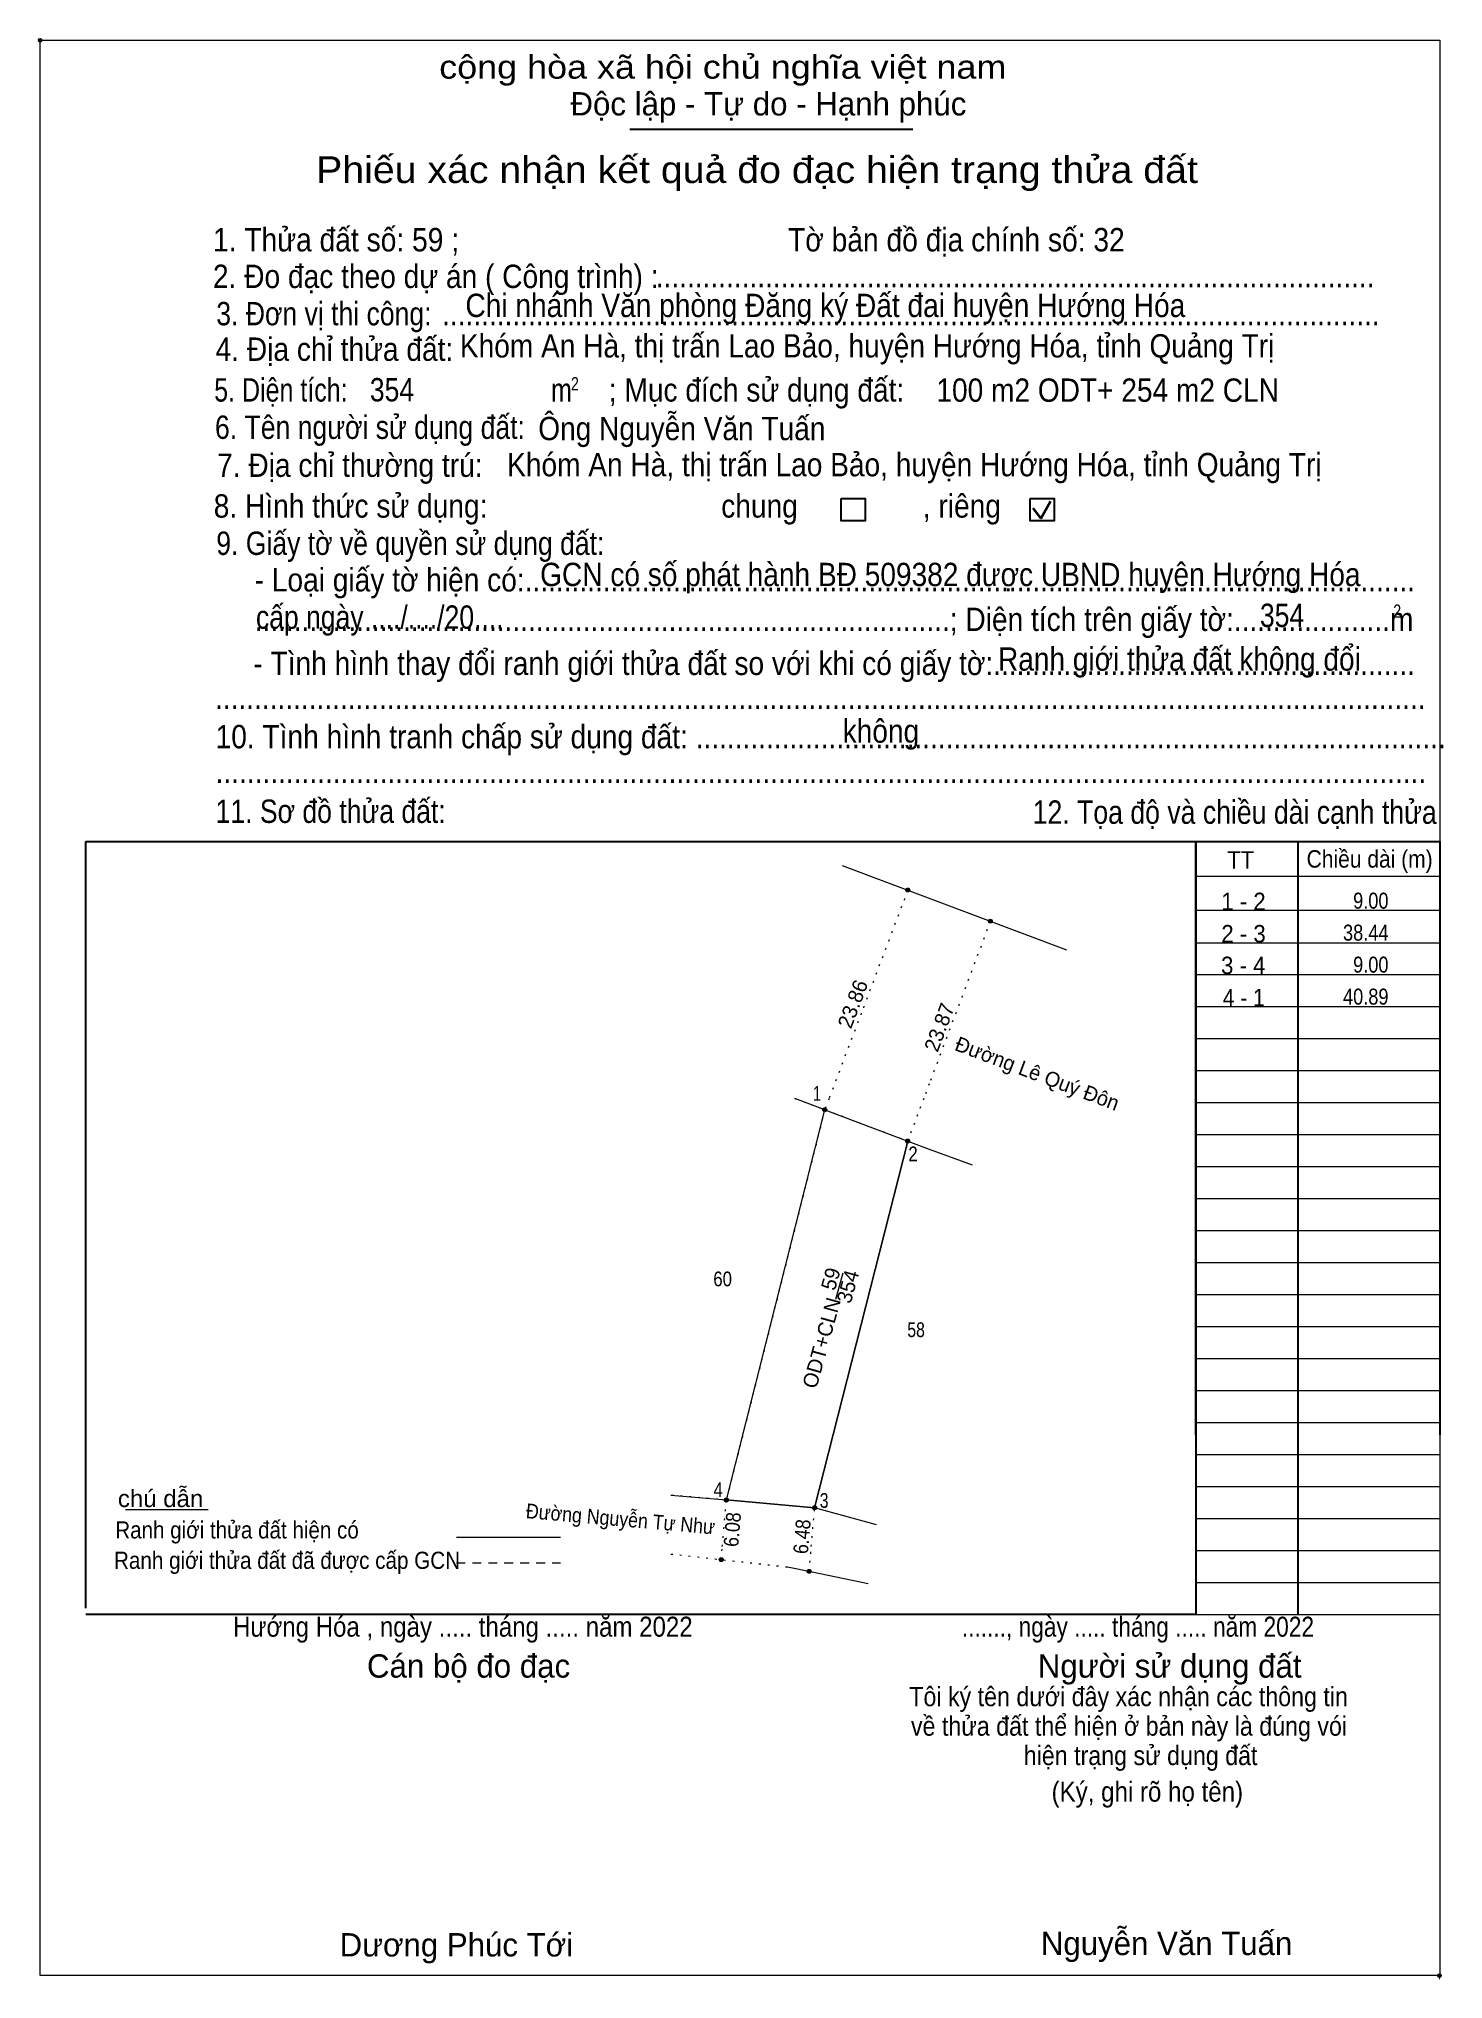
# Model space of a CAD drawing. Header units: metres. Extents: x 536584 to 537312, y 1837352 to 1838050.
# Drawn here: x 537020.9 to 537163.6, y 1837853.3 to 1838050.4 of the extents above.
import ezdxf
from ezdxf.enums import TextEntityAlignment as Align

# ---------------------------------------------------------------- set-up
doc = ezdxf.new("R2010")
doc.units = ezdxf.units.M
doc.header["$LTSCALE"] = 0.6
doc.header["$PDMODE"] = 32
doc.header["$PDSIZE"] = 0.3
doc.linetypes.add('DOTTED', pattern=[1.5, 0.3, -1.2])
doc.linetypes.add('SHORT_DASHED', pattern=[2.7, 1.5, -1.2])
for name, color, linetype, lineweight in [('1', 7, 'DOTTED', 13), ('10', 7, 'Continuous', 13), ('17', 7, 'Continuous', 13), ('18', 7, 'DOTTED', 13), ('2', 7, 'Continuous', 25), ('23', 7, 'Continuous', 13), ('30', 7, 'Continuous', 13), ('50', 7, 'DOTTED', 13), ('54', 7, 'Continuous', 13), ('6', 7, 'Continuous', 13), ('63', 7, 'Continuous', 13)]:
    doc.layers.add(name, color=color, linetype=linetype, lineweight=lineweight)

msp = doc.modelspace()

# ---------------------------------------------------------------- hatches: boundary and pattern name
at = {"layer": '63'}
for points in [[(537109.37, 1837963.94, 1), (537108.97, 1837963.94, 1)], [(537117.76, 1837960.78, 1), (537117.36, 1837960.78, 1)], [(537100.94, 1837941.62, 1), (537100.54, 1837941.62, 1)], [(537109.36, 1837938.44, 1), (537108.96, 1837938.44, 1)], [(537090.94, 1837901.97, 1), (537090.54, 1837901.97, 1)], [(537099.91, 1837901.18, 1), (537099.51, 1837901.18, 1)], [(537090.42, 1837895.91, 1), (537090.02, 1837895.91, 1)], [(537099.35, 1837894.72, 1), (537098.95, 1837894.72, 1)]]:
    msp.add_hatch(color=256, dxfattribs=at).paths.add_polyline_path(points)

# ---------------------------------------------------------------- linework, layer by layer
at = {"layer": '1'}
msp.add_lwpolyline([(537097.7, 1837942.77), (537100.74, 1837941.62), (537090.74, 1837901.97), (537085.11, 1837902.46)], dxfattribs=at)
at = {"layer": '1', "linetype": 'Continuous'}
msp.add_lwpolyline([(537100.74, 1837941.62), (537109.16, 1837938.44), (537099.71, 1837901.18), (537090.74, 1837901.97)], close=True, dxfattribs=at)
at = {"layer": '10'}
msp.add_line((537111.35, 1837937.63), (537115.72, 1837936.01), dxfattribs=at)
for points in [[(537085.11, 1837902.46), (537090.74, 1837901.97), (537100.74, 1837941.62)], [(537105.99, 1837899.45), (537099.71, 1837901.18), (537109.16, 1837938.44), (537111.35, 1837937.63)]]:
    msp.add_lwpolyline(points, dxfattribs=at)
at = {"layer": '17'}
msp.add_line((537029.7, 1837901.01), (537038.09, 1837901.01), dxfattribs=at)
at = {"layer": '18'}
for p, q in [((537109.17, 1837963.94), (537104.45, 1837951.43)), ((537117.56, 1837960.78), (537111.35, 1837944.26)), ((537085.11, 1837896.48), (537096.95, 1837895.17))]:
    msp.add_line(p, q, dxfattribs=at)
for points in [[(537104.45, 1837951.43), (537101.17, 1837942.77), (537100.74, 1837941.62)], [(537111.35, 1837944.26), (537110.79, 1837942.77), (537109.16, 1837938.44)], [(537090.22, 1837895.91), (537090.33, 1837897.23), (537090.74, 1837901.97)], [(537099.15, 1837894.72), (537099.37, 1837897.23), (537099.71, 1837901.18)]]:
    msp.add_lwpolyline(points, dxfattribs=at)
at = {"layer": '2'}
for p, q in [((537080.92, 1838041.26), (537109.67, 1838041.26)), ((537025.67, 1837968.89), (537138.45, 1837968.89)), ((537025.67, 1837890.99), (537025.67, 1837968.89)), ((537138.45, 1837968.89), (537138.45, 1837890.35)), ((537138.45, 1837890.35), (537025.67, 1837890.35))]:
    msp.add_line(p, q, dxfattribs=at)
at = {"layer": '2', "lineweight": 35}
for p, q in [((537121.88, 1838002.73), (537122.68, 1838001.68)), ((537122.68, 1838001.68), (537123.67, 1838003.44))]:
    msp.add_line(p, q, dxfattribs=at)
at = {"layer": '2', "lineweight": 13}
msp.add_lwpolyline([(537021.04, 1838050.28), (537163.21, 1838050.28), (537163.21, 1837853.65), (537021.04, 1837853.65)], close=True, dxfattribs=at)
at = {"layer": '2'}
for points in [[(537102.39, 1838003.74), (537104.83, 1838003.74), (537104.83, 1838001.46), (537102.39, 1838001.46)], [(537121.59, 1838003.74), (537124.04, 1838003.74), (537124.04, 1838001.46), (537121.59, 1838001.46)]]:
    msp.add_lwpolyline(points, close=True, dxfattribs=at)
for p in [(537021.04, 1838050.28), (537163.2, 1837853.65)]:
    msp.add_point(p, dxfattribs=at)
at = {"layer": '23'}
for p, q in [((537100.74, 1837941.62), (537097.7, 1837942.77)), ((537090.74, 1837901.97), (537099.71, 1837901.18)), ((537096.95, 1837895.17), (537099.45, 1837894.66)), ((537099.45, 1837894.66), (537105.15, 1837893.5))]:
    msp.add_line(p, q, dxfattribs=at)
at = {"layer": '30', "lineweight": 25}
for p, q in [((537138.45, 1837908.6), (537138.45, 1837968.89)), ((537148.79, 1837968.89), (537148.79, 1837890.35))]:
    msp.add_line(p, q, dxfattribs=at)
at = {"layer": '30'}
for p, q in [((537138.45, 1837965.35), (537163.21, 1837965.35)), ((537138.45, 1837961.9), (537163.21, 1837961.9)), ((537138.38, 1837958.59), (537163.14, 1837958.59)), ((537138.45, 1837955.36), (537163.21, 1837955.36)), ((537138.45, 1837952.1), (537163.21, 1837952.1)), ((537138.45, 1837948.85), (537163.21, 1837948.85)), ((537138.45, 1837945.6), (537163.21, 1837945.6)), ((537138.45, 1837942.35), (537163.21, 1837942.35)), ((537138.45, 1837939.1), (537163.21, 1837939.1)), ((537138.45, 1837935.85), (537163.21, 1837935.85)), ((537138.45, 1837932.6), (537163.21, 1837932.6)), ((537138.45, 1837929.35), (537163.21, 1837929.35)), ((537138.45, 1837926.1), (537163.21, 1837926.1)), ((537138.45, 1837922.85), (537163.21, 1837922.85)), ((537138.45, 1837919.6), (537163.21, 1837919.6)), ((537138.45, 1837916.35), (537163.21, 1837916.35)), ((537138.45, 1837913.1), (537163.21, 1837913.1)), ((537138.45, 1837909.85), (537163.21, 1837909.85)), ((537138.45, 1837906.6), (537163.21, 1837906.6)), ((537138.45, 1837903.35), (537163.21, 1837903.35)), ((537138.45, 1837903.34), (537163.21, 1837903.34)), ((537138.45, 1837900.1), (537163.21, 1837900.1)), ((537138.45, 1837896.85), (537163.21, 1837896.85)), ((537138.45, 1837893.6), (537163.21, 1837893.6)), ((537138.45, 1837890.35), (537163.21, 1837890.35))]:
    msp.add_line(p, q, dxfattribs=at)
at = {"layer": '30', "lineweight": 25}
msp.add_lwpolyline([(537138.45, 1837968.89), (537163.21, 1837968.89), (537163.21, 1837908.6)], dxfattribs=at)
at = {"layer": '50'}
msp.add_line((537100.74, 1837941.62), (537109.16, 1837938.44), dxfattribs=at)
at = {"layer": '54'}
msp.add_line((537102.49, 1837966.45), (537125.3, 1837957.87), dxfattribs=at)
at = {"layer": '6'}
msp.add_line((537063.32, 1837898.18), (537073.9, 1837898.18), dxfattribs=at)
at = {"layer": '6', "linetype": 'SHORT_DASHED'}
msp.add_line((537063.32, 1837895.59), (537073.9, 1837895.59), dxfattribs=at)
at = {"layer": '63'}
msp.add_line((537101.87, 1837922.38), (537102.61, 1837925.06), dxfattribs=at)
for centre in [(537109.17, 1837963.94), (537117.56, 1837960.78), (537100.74, 1837941.62), (537109.16, 1837938.44), (537090.74, 1837901.97), (537099.71, 1837901.18), (537090.22, 1837895.91), (537099.15, 1837894.72)]:
    msp.add_circle(centre, 0.2, dxfattribs=at)

# ---------------------------------------------------------------- texts
at = {"layer": '1'}
for s, width, p in [('60', 0.85, (537090.36, 1837923.68)), ('58', 0.8, (537110.015, 1837918.52))]:
    msp.add_text(s, height=1.5, dxfattribs=dict(at, width=width)).set_placement(p, align=Align.CENTER)
for s, p in [('59', (537102.0655, 1837924.2352)), ('354', (537103.8095, 1837923.4502)), ('ODT+CLN', (537101.1369, 1837917.7352))]:
    msp.add_text(s, height=1.5, rotation=74.55, dxfattribs=at).set_placement(p, align=Align.CENTER)
at = {"layer": '10'}
for s, height, width, p in [('1 - 2', 1.773, 0.95, (537143.275, 1837961.9)), ('2 - 3', 1.773, 0.95, (537143.28, 1837958.62)), ('3 - 4', 1.773, 0.95, (537143.25, 1837955.4)), ('4 - 1', 1.768, 0.9, (537143.305, 1837952.13))]:
    msp.add_text(s, height=height, dxfattribs=dict(at, width=width)).set_placement(p, align=Align.CENTER)
at = {"layer": '2'}
for s, height, width, p in [('cộng hòa xã hội chủ nghĩa việt nam', 2.373, 1.15, (537061.57, 1838046.38)), ('1. Thửa đất số: 59 ;                                          Tờ bản đồ địa chính số: 32', 2.38, 0.9, (537038.58, 1838028.83)), ('2. Đo đạc theo dự án ( Công trình) : ', 2.374, 0.9, (537038.58, 1838025.11)), ('............................................................................................', 2.374, 0.9, (537083.56, 1838025.19)), ('3. Đơn vị thi công:', 2.374, 0.85, (537038.92, 1838021.32)), ('Chi nhánh Văn phòng Đăng ký Đất đai huyện Hướng Hóa', 2.372, 0.9, (537064.23, 1838022.16)), ('........................................................................................................................', 2.374, 0.9, (537061.86, 1838021.32)), ('4. Địa chỉ thửa đất:', 2.374, 0.9, (537038.85, 1838017.71)), ('Khóm An Hà, thị trấn Lao Bảo, huyện Hướng Hóa, tỉnh Quảng Trị', 2.37, 0.9, (537063.67, 1838018.05)), ('5. Diện tích:', 2.374, 0.8, (537038.71, 1838013.57)), ('354', 2.37, 0.85, (537054.52, 1838013.59)), ('2', 1.356, 0.8, (537074.95, 1838014.7)), ('; Mục đích sử dụng đất:', 2.373, 0.9, (537078.8, 1838013.57)), ('100 m2 ODT+ 254 m2 CLN', 2.37, 0.9, (537112.08, 1838013.55)), ('m', 2.373, 0.8, (537072.93, 1838013.57)), ('6. Tên người sử dụng đất:', 2.374, 0.85, (537038.79, 1838009.78)), ('Ông Nguyễn Văn Tuấn', 2.37, 0.9, (537071.63, 1838009.65)), ('7. Địa chỉ thường trú:', 2.374, 0.9, (537039, 1838005.92)), ('Khóm An Hà, thị trấn Lao Bảo, huyện Hướng Hóa, tỉnh Quảng Trị', 2.37, 0.9, (537068.47, 1838005.98)), ('8. Hình thức sử dụng:', 2.374, 0.9, (537038.66, 1838001.78)), ('chung                , riêng', 2.373, 0.9, (537090.22, 1838001.78)), ('9. Giấy tờ về quyền sử dụng đất:', 2.374, 0.85, (537038.92, 1837997.99)), ('     - Loại giấy tờ hiện có:..................................................................................................................', 2.373, 0.9, (537038.85, 1837994.28)), ('GCN có số phát hành BĐ 509382 được UBND huyện Hướng Hóa ', 2.37, 0.9, (537071.82, 1837994.82)), ('cấp ngày ..../..../20....', 2.37, 0.85, (537042.95, 1837990.49)), ('     .........................................................................................; Diện tích trên giấy tờ:....................m', 2.373, 0.9, (537038.85, 1837990.26)), ('354', 2.37, 0.85, (537144.95, 1837990.67)), ('2', 1.356, 0.8, (537158.49, 1837991.6)), ('     - Tình hình thay đổi ranh giới thửa đất so với khi có giấy tờ:......................................................', 2.373, 0.9, (537038.72, 1837985.79)), ('Ranh giới thửa đất không đổi', 2.366, 0.9, (537118.34, 1837986.23)), ('...........................................................................................................................................................', 2.373, 0.9, (537038.79, 1837982.34)), ('10. Tình hình tranh chấp sử dụng đất: ................................................................................................', 2.374, 0.9, (537038.85, 1837978.34)), ('không', 2.373, 0.9, (537102.55, 1837978.91)), ('...........................................................................................................................................................', 2.373, 0.9, (537038.85, 1837974.83)), ('11. Sơ đồ thửa đất:', 2.374, 0.85, (537038.85, 1837970.76)), ('12. Tọa độ và chiều dài cạnh thửa', 2.379, 0.85, (537121.86, 1837970.67)), ('Hướng Hóa , ngày ..... tháng ..... năm 2022', 2.03, 0.9, (537040.62, 1837888.08)), ('......., ngày ..... tháng ..... năm 2022', 2.03, 0.85, (537114.66, 1837888.08)), ('(Ký, ghi rõ họ tên)', 2.034, 0.9, (537123.78, 1837871.32))]:
    msp.add_text(s, height=height, dxfattribs=dict(at, width=width)).set_placement(p)
for s, height, p in [('Độc lập - Tự do - Hạnh phúc', 2.373, (537074.9, 1838042.64)), ('Cán bộ đo đạc', 2.373, (537054.23, 1837883.92)), ('Người sử dụng đất', 2.373, (537122.38, 1837883.92)), ('Dương Phúc Tới', 2.37, (537051.45, 1837855.59)), ('Nguyễn Văn Tuấn', 2.37, (537122.69, 1837855.73))]:
    msp.add_text(s, height=height, dxfattribs=at).set_placement(p)
for s, height, width, p in [('Phiếu xác nhận kết quả đo đạc hiện trạng thửa đất', 2.711, 1.1, (537093.85, 1838035.78)), ('Tôi ký tên dưới đây xác nhận các thông tin', 1.96, 0.9, (537131.605, 1837881.02)), ('về thửa đất thể hiện ở bản này là đúng vói', 1.96, 0.9, (537131.645, 1837878.02)), ('hiện trạng sử dụng đất', 1.96, 0.9, (537132.825, 1837875.03))]:
    msp.add_text(s, height=height, dxfattribs=dict(at, width=width)).set_placement(p, align=Align.CENTER)
msp.add_text('.', height=0.6781, dxfattribs=at).set_placement((537163.1849, 1837853.28), align=Align.CENTER)
at = {"layer": '30'}
for s, height, width, p in [('TT', 1.768, 0.95, (537141.62, 1837966.12)), ('Chiều dài (m)', 1.773, 0.9, (537149.69, 1837966.22))]:
    msp.add_text(s, height=height, dxfattribs=dict(at, width=width)).set_placement(p)
at = {"layer": '6'}
for s, height, width, p in [('chú dẫn', 1.737, 1.05, (537028.92, 1837901.25)), ('Ranh giới thửa đất hiện có ', 1.737, 0.9, (537028.66, 1837898.06)), ('Ranh giới thửa đất đã được cấp GCN', 1.742, 0.9, (537028.53, 1837894.97))]:
    msp.add_text(s, height=height, dxfattribs=dict(at, width=width)).set_placement(p)
at = {"layer": '63'}
for s, height, width, p in [('9.00', 1.625, 0.85, (537158.01, 1837962.05)), ('38.44', 1.625, 0.85, (537158.01, 1837958.8)), ('9.00', 1.625, 0.85, (537158.01, 1837955.55)), ('40.89', 1.625, 0.85, (537158.01, 1837952.3)), (' 1', 1.5, 0.75, (537100.37, 1837942.53)), (' 2', 1.5, 0.85, (537110.18, 1837936.38)), (' 4', 1.5, 0.85, (537090.38, 1837902.27)), (' 3', 1.5, 0.8, (537101.12, 1837901.17))]:
    msp.add_text(s, height=height, dxfattribs=dict(at, width=width)).set_placement(p, align=Align.RIGHT)
for s, rotation, p in [('23.86', 69.316, (537104.2884, 1837952.1001)), ('23.87', 69.316, (537113.0827, 1837949.7251)), ('Đường Lê Quý Đôn', 339.31, (537122.06, 1837944.5972))]:
    msp.add_text(s, height=1.5, rotation=rotation, dxfattribs=at).set_placement(p, align=Align.CENTER)
at = {"layer": '63', "width": 0.9}
for s, rotation, p in [('Đường Nguyễn Tự Như', 355.03, (537079.92, 1837899.3004)), ('6.08', 85.056, (537092.0892, 1837898.9054)), ('6.48', 85.08, (537099.1685, 1837898.1857))]:
    msp.add_text(s, height=1.5, rotation=rotation, dxfattribs=at).set_placement(p, align=Align.CENTER)

doc.saveas('drawing.dxf')
